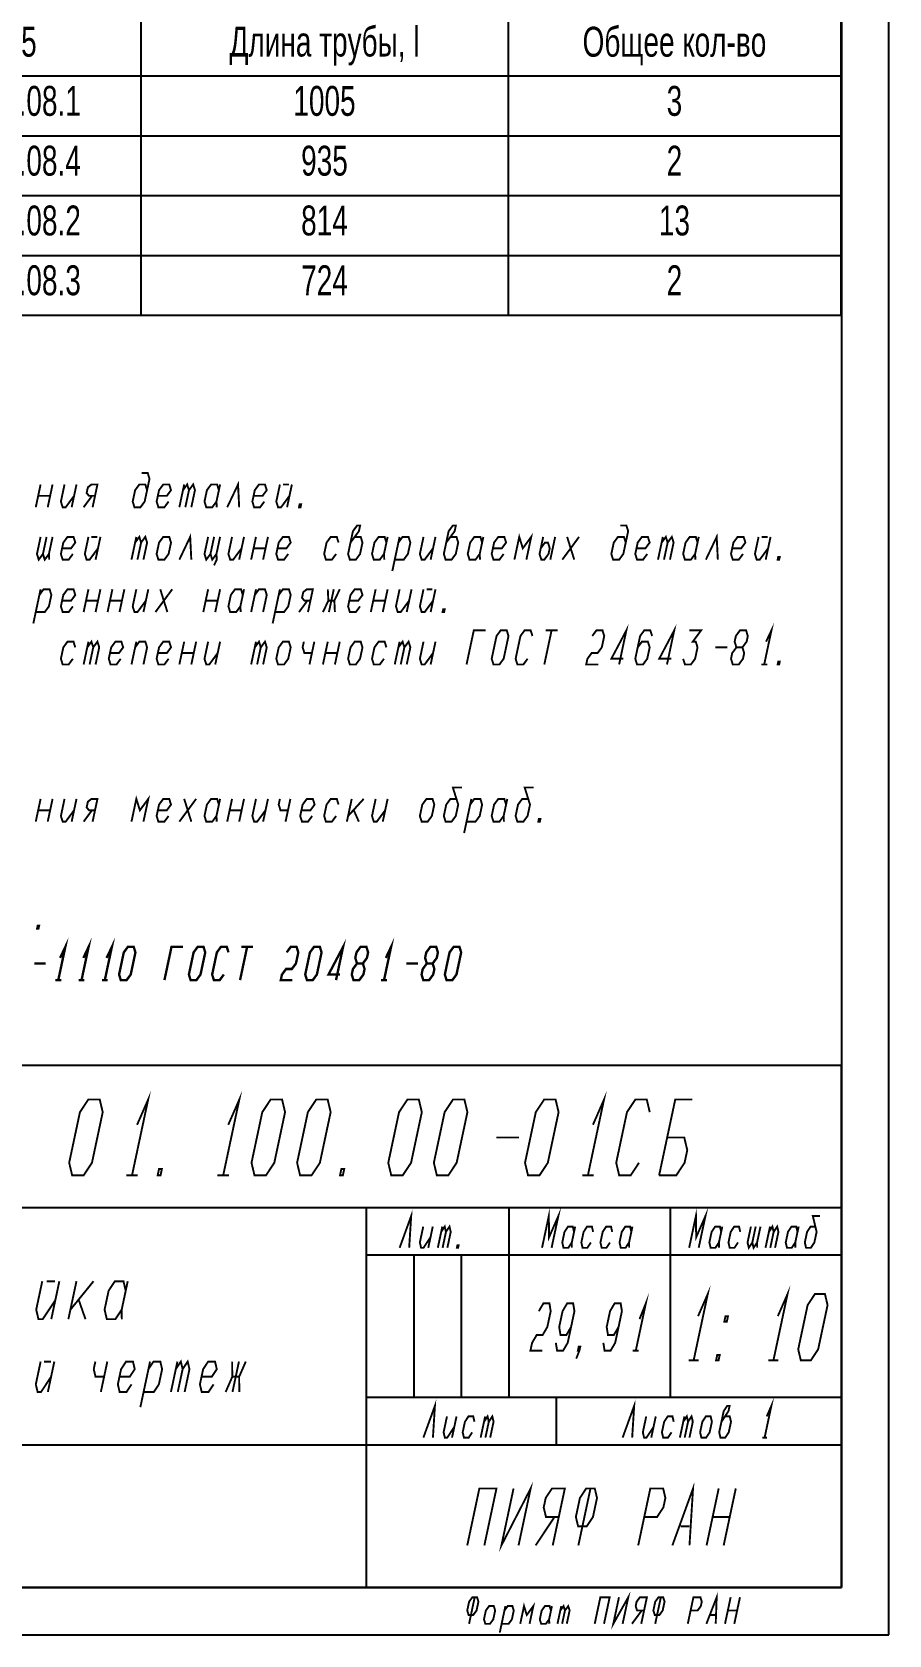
# Model space of a CAD drawing. Header units: millimetres. Extents: x 0 to 297, y 0 to 420.
# Drawn here: x 206.8 to 297, y 0 to 168.9 of the extents above; entities that cross this region are included whole.
import ezdxf

# ---------------------------------------------------------------- set-up
doc = ezdxf.new("R2010")
doc.units = ezdxf.units.MM
doc.header["$LTSCALE"] = 27.377778
doc.layers.get('0').update_dxf_attribs({"linetype": 'CONTINUOUS'})
doc.styles.get("Standard").update_dxf_attribs({"font": 'txt', "width": 0.7})

# ---------------------------------------------------------------- blocks, each defined once
blk = doc.blocks.new('*T19')
at = {"color": 0, "lineweight": -2}
for p, q in [((0, 0), (19.45, 0)), ((0, 0), (0, -7.7)), ((19.45, 0), (56.16, 0)), ((56.16, 0), (94.82, 0)), ((94.82, 0), (129.86, 0)), ((129.86, 0), (129.86, -7.7)), ((0, -7.7), (19.45, -7.7)), ((0, -7.7), (0, -14)), ((19.45, -7.7), (56.16, -7.7)), ((19.45, -7.7), (19.45, -14)), ((56.16, -7.7), (94.82, -7.7)), ((56.16, -7.7), (56.16, -14)), ((94.82, -7.7), (129.86, -7.7)), ((94.82, -7.7), (94.82, -14)), ((129.86, -7.7), (129.86, -14)), ((0, -14), (19.45, -14)), ((0, -14), (0, -20.3)), ((19.45, -14), (56.16, -14)), ((19.45, -14), (19.45, -20.3)), ((56.16, -14), (94.82, -14)), ((56.16, -14), (56.16, -20.3)), ((94.82, -14), (129.86, -14)), ((94.82, -14), (94.82, -20.3)), ((129.86, -14), (129.86, -20.3)), ((0, -20.3), (19.45, -20.3)), ((0, -20.3), (0, -26.6)), ((19.45, -20.3), (56.16, -20.3)), ((19.45, -20.3), (19.45, -26.6)), ((56.16, -20.3), (94.82, -20.3)), ((56.16, -20.3), (56.16, -26.6)), ((94.82, -20.3), (129.86, -20.3)), ((94.82, -20.3), (94.82, -26.6)), ((129.86, -20.3), (129.86, -26.6)), ((0, -26.6), (19.45, -26.6)), ((0, -26.6), (0, -32.9)), ((19.45, -26.6), (56.16, -26.6)), ((19.45, -26.6), (19.45, -32.9)), ((56.16, -26.6), (94.82, -26.6)), ((56.16, -26.6), (56.16, -32.9)), ((94.82, -26.6), (129.86, -26.6)), ((94.82, -26.6), (94.82, -32.9)), ((129.86, -26.6), (129.86, -32.9)), ((0, -32.9), (19.45, -32.9)), ((0, -32.9), (0, -39.2)), ((19.45, -32.9), (56.16, -32.9)), ((19.45, -32.9), (19.45, -39.2)), ((56.16, -32.9), (94.82, -32.9)), ((56.16, -32.9), (56.16, -39.2)), ((94.82, -32.9), (129.86, -32.9)), ((94.82, -32.9), (94.82, -39.2)), ((129.86, -32.9), (129.86, -39.2)), ((0, -39.2), (19.45, -39.2)), ((19.45, -39.2), (56.16, -39.2)), ((56.16, -39.2), (94.82, -39.2)), ((94.82, -39.2), (129.86, -39.2))]:
    blk.add_line(p, q, dxfattribs=at)
at = {"color": 0}
for s, insert, char_height, width, attachment_point in [('Таблица исполнений', (64.93, -3.85), 4.2, 127.7588, 5), ('L, мм', (9.72, -10.85), 3.15, 17.3487, 5), ('Деталь п.5', (37.81, -10.85), 3.15, 34.6151, 5), ('Длина трубы, l', (75.49, -10.85), 3.15, 36.5597, 5), ('Общее кол-во ', (112.34, -10.85), 3.15, 32.9353, 5), ('1035', (9.72, -15.05), 3.15, 17.3487, 2), ('ИБР2.01.100.08.1', (37.81, -15.05), 3.15, 34.6151, 2), ('1005', (75.49, -15.05), 3.15, 36.5597, 2), ('3', (112.34, -15.05), 3.15, 32.9353, 2), ('965', (9.72, -21.35), 3.15, 17.3487, 2), ('ИБР2.01.100.08.4', (37.81, -21.35), 3.15, 34.6151, 2), ('935', (75.49, -21.35), 3.15, 36.5597, 2), ('2', (112.34, -21.35), 3.15, 32.9353, 2), ('844', (9.72, -27.65), 3.15, 17.3487, 2), ('ИБР2.01.100.08.2', (37.81, -27.65), 3.15, 34.6151, 2), ('814', (75.49, -27.65), 3.15, 36.5597, 2), ('13', (112.34, -27.65), 3.15, 32.9353, 2), ('754', (9.72, -33.95), 3.15, 17.3487, 2), ('ИБР2.01.100.08.3', (37.81, -33.95), 3.15, 34.6151, 2), ('724', (75.49, -33.95), 3.15, 36.5597, 2), ('2', (112.34, -33.95), 3.15, 32.9353, 2)]:
    blk.add_mtext(s, dxfattribs=dict(at, insert=insert, char_height=char_height, width=width, attachment_point=attachment_point))

msp = doc.modelspace()

# ---------------------------------------------------------------- linework, layer by layer
at = {"color": 7, "linetype": 'Continuous'}
for p, q in [((297, 0), (297, 420)), ((292, 415), (292, 5)), ((292, 60), (107, 60)), ((292, 5), (292, 60)), ((292, 45), (107, 45)), ((242, 5), (242, 45)), ((257, 25), (257, 45)), ((274, 25), (274, 45)), ((292, 40), (242, 40)), ((247, 25), (247, 40)), ((252, 25), (252, 40)), ((292, 25), (242, 25)), ((262, 20), (262, 25)), ((292, 20), (107, 20)), ((20, 5), (292, 5)), ((292, 5), (107, 5)), ((0, 0), (297, 0))]:
    msp.add_line(p, q, dxfattribs=at)
at = {"color": 2, "linetype": 'Continuous'}
for points, const_width in [([(218.8874609, 120.6067719), (218.7000043, 121.2067697), (218.0700043, 121.2067697), (217.6274609, 120.6067719), (217.3724045, 119.4067687), (217.5598611, 118.8067708), (218.1898611, 118.8067708), (218.6324045, 119.4067687), (219.1425174, 121.8067752), (218.9550608, 122.406773), (218.3250608, 122.406773)], 0.2), ([(227.3248611, 118.8067708), (228.4650043, 121.2067697), (228.5848611, 118.8067708)], 0.2), ([(207.1648611, 118.8067708), (207.6750043, 121.2067697)], 0.2), ([(207.4199175, 120.0067741), (208.6799175, 120.0067741)], 0.2), ([(208.9350043, 121.2067697), (208.4248611, 118.8067708)], 0.2), ([(210.1950043, 121.2067697), (209.8124045, 119.4067687), (209.9998611, 118.8067708), (210.3148611, 118.8067708), (211.1999175, 120.0067741)], 0.2), ([(211.4550043, 121.2067697), (210.9448611, 118.8067708)], 0.2), ([(212.2048611, 118.8067708), (213.0899175, 120.0067741)], 0.2), ([(213.1498611, 118.8067708), (213.6600043, 121.2067697), (213.0300043, 121.2067697), (212.6512326, 120.9067708), (212.5236892, 120.306773), (212.7749175, 120.0067741), (213.4049175, 120.0067741)], 0.2), ([(220.0199175, 120.0067741), (220.9649175, 120.0067741), (221.4074609, 120.6067719), (221.2200043, 121.2067697), (220.5900043, 121.2067697), (220.1474609, 120.6067719), (219.8924045, 119.4067687), (220.0798611, 118.8067708), (220.7098611, 118.8067708), (221.1524045, 119.4067687)], 0.2), ([(222.2848611, 118.8067708), (222.7950043, 121.2067697)], 0.2), ([(222.6674609, 120.6067719), (223.1100043, 121.2067697), (223.2974609, 120.6067719), (222.9148611, 118.8067708)], 0.2), ([(223.2974609, 120.6067719), (223.7400043, 121.2067697), (223.9274609, 120.6067719), (223.5448611, 118.8067708)], 0.2), ([(226.4474609, 120.6067719), (226.2600043, 121.2067697), (225.6300043, 121.2067697), (225.1874609, 120.6067719), (224.9324045, 119.4067687), (225.1198611, 118.8067708), (225.7498611, 118.8067708), (226.1924045, 119.4067687)], 0.2), ([(226.5750043, 121.2067697), (226.1924045, 119.4067687), (226.2223611, 118.8067708)], 0.2), ([(230.0999175, 120.0067741), (231.0449175, 120.0067741), (231.4874609, 120.6067719), (231.3000043, 121.2067697), (230.6700043, 121.2067697), (230.2274609, 120.6067719), (229.9724045, 119.4067687), (230.1598611, 118.8067708), (230.7898611, 118.8067708), (231.2324045, 119.4067687)], 0.2), ([(232.8750043, 121.2067697), (232.4924045, 119.4067687), (232.6798611, 118.8067708), (232.9948611, 118.8067708), (233.8799175, 120.0067741)], 0.2), ([(233.1900043, 121.2067697), (233.8200043, 121.2067697)], 0.2), ([(234.1350043, 121.2067697), (233.6248611, 118.8067708)], 0.2), ([(235.0423611, 118.8067708), (234.8848611, 118.8067708), (234.9486328, 119.1067697), (235.1061328, 119.1067697), (235.0423611, 118.8067708)], 0.2), ([(240.3074609, 115.0861296), (241.1925174, 116.2861328), (241.3200608, 116.8861306), (241.0050608, 116.8861306), (240.5625174, 116.2861328), (240.0524045, 113.8861339), (240.2398611, 113.2861361), (240.8698611, 113.2861361), (241.3124045, 113.8861339), (241.5674609, 115.0861296), (241.3800043, 115.686135), (240.7500043, 115.686135)], 0.2), ([(250.3874609, 115.0861296), (251.2725174, 116.2861328), (251.4000608, 116.8861306), (251.0850608, 116.8861306), (250.6425174, 116.2861328), (250.1324045, 113.8861339), (250.3198611, 113.2861361), (250.9498611, 113.2861361), (251.3924045, 113.8861339), (251.6474609, 115.0861296), (251.4600043, 115.686135), (250.8300043, 115.686135)], 0.2), ([(269.2874609, 115.0861296), (269.1000043, 115.686135), (268.4700043, 115.686135), (268.0274609, 115.0861296), (267.7724045, 113.8861339), (267.9598611, 113.2861361), (268.5898611, 113.2861361), (269.0324045, 113.8861339), (269.5425174, 116.2861328), (269.3550608, 116.8861306), (268.7250608, 116.8861306)], 0.2), ([(207.6750043, 115.686135), (207.2924045, 113.8861339), (207.4798611, 113.2861361), (207.9224045, 113.8861339), (208.1098611, 113.2861361), (208.5524045, 113.8861339), (208.9350043, 115.686135)], 0.2), ([(208.3050043, 115.686135), (207.9224045, 113.8861339)], 0.2), ([(209.9399175, 114.4861317), (210.8849175, 114.4861317), (211.3274609, 115.0861296), (211.1400043, 115.686135), (210.5100043, 115.686135), (210.0674609, 115.0861296), (209.8124045, 113.8861339), (209.9998611, 113.2861361), (210.6298611, 113.2861361), (211.0724045, 113.8861339)], 0.2), ([(212.7150043, 115.686135), (212.3324045, 113.8861339), (212.5198611, 113.2861361), (212.8348611, 113.2861361), (213.7199175, 114.4861317)], 0.2), ([(213.0300043, 115.686135), (213.6600043, 115.686135)], 0.2), ([(213.9750043, 115.686135), (213.4648611, 113.2861361)], 0.2), ([(217.2448611, 113.2861361), (217.7550043, 115.686135)], 0.2), ([(217.6274609, 115.0861296), (218.0700043, 115.686135), (218.2574609, 115.0861296), (217.8748611, 113.2861361)], 0.2), ([(218.2574609, 115.0861296), (218.7000043, 115.686135), (218.8874609, 115.0861296), (218.5048611, 113.2861361)], 0.2), ([(219.8924045, 113.8861339), (220.0798611, 113.2861361), (220.7098611, 113.2861361), (221.1524045, 113.8861339), (221.4074609, 115.0861296), (221.2200043, 115.686135), (220.5900043, 115.686135), (220.1474609, 115.0861296), (219.8924045, 113.8861339)], 0.2), ([(222.2848611, 113.2861361), (223.4250043, 115.686135), (223.5448611, 113.2861361)], 0.2), ([(225.3150043, 115.686135), (224.9324045, 113.8861339), (225.1198611, 113.2861361), (225.5624045, 113.8861339), (225.7498611, 113.2861361), (226.1924045, 113.8861339), (226.5750043, 115.686135)], 0.2), ([(225.9450043, 115.686135), (225.5624045, 113.8861339)], 0.2), ([(227.8350043, 115.686135), (227.4524045, 113.8861339), (227.6398611, 113.2861361), (227.9548611, 113.2861361), (228.8399175, 114.4861317)], 0.2), ([(229.0950043, 115.686135), (228.5848611, 113.2861361)], 0.2), ([(229.8448611, 113.2861361), (230.3550043, 115.686135)], 0.2), ([(231.6150043, 115.686135), (231.1048611, 113.2861361)], 0.2), ([(232.6199175, 114.4861317), (233.5649175, 114.4861317), (234.0074609, 115.0861296), (233.8200043, 115.686135), (233.1900043, 115.686135), (232.7474609, 115.0861296), (232.4924045, 113.8861339), (232.6798611, 113.2861361), (233.3098611, 113.2861361), (233.7524045, 113.8861339)], 0.2), ([(239.0474609, 115.0861296), (238.8600043, 115.686135), (238.2300043, 115.686135), (237.7874609, 115.0861296), (237.5324045, 113.8861339), (237.7198611, 113.2861361), (238.3498611, 113.2861361), (238.7924045, 113.8861339)], 0.2), ([(244.0874609, 115.0861296), (243.9000043, 115.686135), (243.2700043, 115.686135), (242.8274609, 115.0861296), (242.5724045, 113.8861339), (242.7598611, 113.2861361), (243.3898611, 113.2861361), (243.8324045, 113.8861339)], 0.2), ([(244.2150043, 115.686135), (243.8324045, 113.8861339), (243.8623611, 113.2861361)], 0.2), ([(244.7098047, 112.0861328), (245.4750043, 115.686135)], 0.2), ([(244.9648611, 113.2861361), (245.9098611, 113.2861361), (246.3524045, 113.8861339), (246.6074609, 115.0861296), (246.4200043, 115.686135), (245.7900043, 115.686135), (245.3474609, 115.0861296)], 0.2), ([(247.9950043, 115.686135), (247.6124045, 113.8861339), (247.7998611, 113.2861361), (248.1148611, 113.2861361), (248.9999175, 114.4861317)], 0.2), ([(249.2550043, 115.686135), (248.7448611, 113.2861361)], 0.2), ([(254.1674609, 115.0861296), (253.9800043, 115.686135), (253.3500043, 115.686135), (252.9074609, 115.0861296), (252.6524045, 113.8861339), (252.8398611, 113.2861361), (253.4698611, 113.2861361), (253.9124045, 113.8861339)], 0.2), ([(254.2950043, 115.686135), (253.9124045, 113.8861339), (253.9423611, 113.2861361)], 0.2), ([(255.2999175, 114.4861317), (256.2449175, 114.4861317), (256.6874609, 115.0861296), (256.5000043, 115.686135), (255.8700043, 115.686135), (255.4274609, 115.0861296), (255.1724045, 113.8861339), (255.3598611, 113.2861361), (255.9898611, 113.2861361), (256.4324045, 113.8861339)], 0.2), ([(257.5648611, 113.2861361), (258.0750043, 115.686135), (258.4499175, 114.4861317), (259.3350043, 115.686135), (258.8248611, 113.2861361)], 0.2), ([(260.5950043, 115.686135), (260.2124045, 113.8861339), (260.3998611, 113.2861361), (260.7148611, 113.2861361), (261.1574045, 113.8861339), (261.2849175, 114.4861317), (261.0974609, 115.0861296), (260.7824609, 115.0861296), (260.3399175, 114.4861317)], 0.2), ([(261.8550043, 115.686135), (261.3448611, 113.2861361)], 0.2), ([(262.6048611, 113.2861361), (264.3750043, 115.686135)], 0.2), ([(263.1150043, 115.686135), (263.8648611, 113.2861361)], 0.2), ([(270.4199175, 114.4861317), (271.3649175, 114.4861317), (271.8074609, 115.0861296), (271.6200043, 115.686135), (270.9900043, 115.686135), (270.5474609, 115.0861296), (270.2924045, 113.8861339), (270.4798611, 113.2861361), (271.1098611, 113.2861361), (271.5524045, 113.8861339)], 0.2), ([(272.6848611, 113.2861361), (273.1950043, 115.686135)], 0.2), ([(273.0674609, 115.0861296), (273.5100043, 115.686135), (273.6974609, 115.0861296), (273.3148611, 113.2861361)], 0.2), ([(273.6974609, 115.0861296), (274.1400043, 115.686135), (274.3274609, 115.0861296), (273.9448611, 113.2861361)], 0.2), ([(276.8474609, 115.0861296), (276.6600043, 115.686135), (276.0300043, 115.686135), (275.5874609, 115.0861296), (275.3324045, 113.8861339), (275.5198611, 113.2861361), (276.1498611, 113.2861361), (276.5924045, 113.8861339)], 0.2), ([(276.9750043, 115.686135), (276.5924045, 113.8861339), (276.6223611, 113.2861361)], 0.2), ([(277.7248611, 113.2861361), (278.8650043, 115.686135), (278.9848611, 113.2861361)], 0.2), ([(280.4999175, 114.4861317), (281.4449175, 114.4861317), (281.8874609, 115.0861296), (281.7000043, 115.686135), (281.0700043, 115.686135), (280.6274609, 115.0861296), (280.3724045, 113.8861339), (280.5598611, 113.2861361), (281.1898611, 113.2861361), (281.6324045, 113.8861339)], 0.2), ([(283.2750043, 115.686135), (282.8924045, 113.8861339), (283.0798611, 113.2861361), (283.3948611, 113.2861361), (284.2799175, 114.4861317)], 0.2), ([(283.5900043, 115.686135), (284.2200043, 115.686135)], 0.2), ([(284.5350043, 115.686135), (284.0248611, 113.2861361)], 0.2), ([(208.5524045, 113.8861339), (208.5823611, 113.2861361)], 0.2), ([(226.1924045, 113.8861339), (226.2223611, 113.2861361), (225.9373177, 112.6861306)], 0.2), ([(230.0999175, 114.4861317), (231.3599175, 114.4861317)], 0.2), ([(285.4423611, 113.2861361), (285.2848611, 113.2861361), (285.3486328, 113.586135), (285.5061328, 113.586135), (285.4423611, 113.2861361)], 0.2), ([(206.9098047, 106.5654905), (207.6750043, 110.1654926)], 0.2), ([(207.1648611, 107.7654937), (208.1098611, 107.7654937), (208.5524045, 108.3654915), (208.8074609, 109.5654948), (208.6200043, 110.1654926), (207.9900043, 110.1654926), (207.5474609, 109.5654948)], 0.2), ([(209.9399175, 108.965497), (210.8849175, 108.965497), (211.3274609, 109.5654948), (211.1400043, 110.1654926), (210.5100043, 110.1654926), (210.0674609, 109.5654948), (209.8124045, 108.3654915), (209.9998611, 107.7654937), (210.6298611, 107.7654937), (211.0724045, 108.3654915)], 0.2), ([(212.2048611, 107.7654937), (212.7150043, 110.1654926)], 0.2), ([(213.9750043, 110.1654926), (213.4648611, 107.7654937)], 0.2), ([(214.7248611, 107.7654937), (215.2350043, 110.1654926)], 0.2), ([(216.4950043, 110.1654926), (215.9848611, 107.7654937)], 0.2), ([(217.7550043, 110.1654926), (217.3724045, 108.3654915), (217.5598611, 107.7654937), (217.8748611, 107.7654937), (218.7599175, 108.965497)], 0.2), ([(219.0150043, 110.1654926), (218.5048611, 107.7654937)], 0.2), ([(219.7648611, 107.7654937), (221.5350043, 110.1654926)], 0.2), ([(220.2750043, 110.1654926), (221.0248611, 107.7654937)], 0.2), ([(224.8048611, 107.7654937), (225.3150043, 110.1654926)], 0.2), ([(226.5750043, 110.1654926), (226.0648611, 107.7654937)], 0.2), ([(228.9674609, 109.5654948), (228.7800043, 110.1654926), (228.1500043, 110.1654926), (227.7074609, 109.5654948), (227.4524045, 108.3654915), (227.6398611, 107.7654937), (228.2698611, 107.7654937), (228.7124045, 108.3654915)], 0.2), ([(229.0950043, 110.1654926), (228.7124045, 108.3654915), (228.7423611, 107.7654937)], 0.2), ([(229.8448611, 107.7654937), (230.3550043, 110.1654926)], 0.2), ([(230.2274609, 109.5654948), (230.6700043, 110.1654926), (231.3000043, 110.1654926), (231.4874609, 109.5654948), (231.1048611, 107.7654937)], 0.2), ([(232.1098047, 106.5654905), (232.8750043, 110.1654926)], 0.2), ([(232.3648611, 107.7654937), (233.3098611, 107.7654937), (233.7524045, 108.3654915), (234.0074609, 109.5654948), (233.8200043, 110.1654926), (233.1900043, 110.1654926), (232.7474609, 109.5654948)], 0.2), ([(235.8298611, 107.7654937), (236.3400043, 110.1654926), (235.7100043, 110.1654926), (235.3312326, 109.8654937), (235.2036892, 109.2654959), (235.4549175, 108.965497), (236.0849175, 108.965497)], 0.2), ([(237.4048611, 107.7654937), (237.9749175, 108.965497), (237.9150043, 110.1654926)], 0.2), ([(238.5450043, 110.1654926), (238.0348611, 107.7654937)], 0.2), ([(239.1750043, 110.1654926), (238.6049175, 108.965497), (238.6648611, 107.7654937)], 0.2), ([(240.1799175, 108.965497), (241.1249175, 108.965497), (241.5674609, 109.5654948), (241.3800043, 110.1654926), (240.7500043, 110.1654926), (240.3074609, 109.5654948), (240.0524045, 108.3654915), (240.2398611, 107.7654937), (240.8698611, 107.7654937), (241.3124045, 108.3654915)], 0.2), ([(242.4448611, 107.7654937), (242.9550043, 110.1654926)], 0.2), ([(244.2150043, 110.1654926), (243.7048611, 107.7654937)], 0.2), ([(245.4750043, 110.1654926), (245.0924045, 108.3654915), (245.2798611, 107.7654937), (245.5948611, 107.7654937), (246.4799175, 108.965497)], 0.2), ([(246.7350043, 110.1654926), (246.2248611, 107.7654937)], 0.2), ([(247.9950043, 110.1654926), (247.6124045, 108.3654915), (247.7998611, 107.7654937), (248.1148611, 107.7654937), (248.9999175, 108.965497)], 0.2), ([(248.3100043, 110.1654926), (248.9400043, 110.1654926)], 0.2), ([(249.2550043, 110.1654926), (248.7448611, 107.7654937)], 0.2), ([(212.4599175, 108.965497), (213.7199175, 108.965497)], 0.2), ([(214.9799175, 108.965497), (216.2399175, 108.965497)], 0.2), ([(225.0599175, 108.965497), (226.3199175, 108.965497)], 0.2), ([(234.8848611, 107.7654937), (235.7699175, 108.965497)], 0.2), ([(237.9749175, 108.965497), (238.6049175, 108.965497)], 0.2), ([(242.6999175, 108.965497), (243.9599175, 108.965497)], 0.2), ([(250.1623611, 107.7654937), (250.0048611, 107.7654937), (250.0686328, 108.0654926), (250.2261328, 108.0654926), (250.1623611, 107.7654937)], 0.2), ([(268.5898611, 102.2448513), (269.3550608, 105.8448535), (267.7724045, 102.8448568), (269.0324045, 102.8448568)], 0.2), ([(273.6298611, 102.2448513), (274.3950608, 105.8448535), (272.8124045, 102.8448568), (274.0724045, 102.8448568)], 0.2), ([(284.0625043, 104.6448579), (284.6325608, 105.8448535), (283.8673611, 102.2448513)], 0.2), ([(211.3274609, 104.0448524), (211.1400043, 104.6448579), (210.5100043, 104.6448579), (210.0674609, 104.0448524), (209.8124045, 102.8448568), (209.9998611, 102.2448513), (210.6298611, 102.2448513), (211.0724045, 102.8448568)], 0.2), ([(212.2048611, 102.2448513), (212.7150043, 104.6448579)], 0.2), ([(212.5874609, 104.0448524), (213.0300043, 104.6448579), (213.2174609, 104.0448524), (212.8348611, 102.2448513)], 0.2), ([(213.2174609, 104.0448524), (213.6600043, 104.6448579), (213.8474609, 104.0448524), (213.4648611, 102.2448513)], 0.2), ([(214.9799175, 103.4448546), (215.9249175, 103.4448546), (216.3674609, 104.0448524), (216.1800043, 104.6448579), (215.5500043, 104.6448579), (215.1074609, 104.0448524), (214.8524045, 102.8448568), (215.0398611, 102.2448513), (215.6698611, 102.2448513), (216.1124045, 102.8448568)], 0.2), ([(217.2448611, 102.2448513), (217.7550043, 104.6448579)], 0.2), ([(217.6274609, 104.0448524), (218.0700043, 104.6448579), (218.7000043, 104.6448579), (218.8874609, 104.0448524), (218.5048611, 102.2448513)], 0.2), ([(220.0199175, 103.4448546), (220.9649175, 103.4448546), (221.4074609, 104.0448524), (221.2200043, 104.6448579), (220.5900043, 104.6448579), (220.1474609, 104.0448524), (219.8924045, 102.8448568), (220.0798611, 102.2448513), (220.7098611, 102.2448513), (221.1524045, 102.8448568)], 0.2), ([(222.2848611, 102.2448513), (222.7950043, 104.6448579)], 0.2), ([(224.0550043, 104.6448579), (223.5448611, 102.2448513)], 0.2), ([(225.3150043, 104.6448579), (224.9324045, 102.8448568), (225.1198611, 102.2448513), (225.4348611, 102.2448513), (226.3199175, 103.4448546)], 0.2), ([(226.5750043, 104.6448579), (226.0648611, 102.2448513)], 0.2), ([(229.8448611, 102.2448513), (230.3550043, 104.6448579)], 0.2), ([(230.2274609, 104.0448524), (230.6700043, 104.6448579), (230.8574609, 104.0448524), (230.4748611, 102.2448513)], 0.2), ([(230.8574609, 104.0448524), (231.3000043, 104.6448579), (231.4874609, 104.0448524), (231.1048611, 102.2448513)], 0.2), ([(232.4924045, 102.8448568), (232.6798611, 102.2448513), (233.3098611, 102.2448513), (233.7524045, 102.8448568), (234.0074609, 104.0448524), (233.8200043, 104.6448579), (233.1900043, 104.6448579), (232.7474609, 104.0448524), (232.4924045, 102.8448568)], 0.2), ([(235.3950043, 104.6448579), (235.2674609, 104.0448524), (235.4549175, 103.4448546), (236.2424175, 103.4448546)], 0.2), ([(236.4975043, 104.6448579), (235.9873611, 102.2448513)], 0.2), ([(237.4048611, 102.2448513), (237.9150043, 104.6448579)], 0.2), ([(239.1750043, 104.6448579), (238.6648611, 102.2448513)], 0.2), ([(240.0524045, 102.8448568), (240.2398611, 102.2448513), (240.8698611, 102.2448513), (241.3124045, 102.8448568), (241.5674609, 104.0448524), (241.3800043, 104.6448579), (240.7500043, 104.6448579), (240.3074609, 104.0448524), (240.0524045, 102.8448568)], 0.2), ([(244.0874609, 104.0448524), (243.9000043, 104.6448579), (243.2700043, 104.6448579), (242.8274609, 104.0448524), (242.5724045, 102.8448568), (242.7598611, 102.2448513), (243.3898611, 102.2448513), (243.8324045, 102.8448568)], 0.2), ([(244.9648611, 102.2448513), (245.4750043, 104.6448579)], 0.2), ([(245.3474609, 104.0448524), (245.7900043, 104.6448579), (245.9774609, 104.0448524), (245.5948611, 102.2448513)], 0.2), ([(245.9774609, 104.0448524), (246.4200043, 104.6448579), (246.6074609, 104.0448524), (246.2248611, 102.2448513)], 0.2), ([(247.9950043, 104.6448579), (247.6124045, 102.8448568), (247.7998611, 102.2448513), (248.1148611, 102.2448513), (248.9999175, 103.4448546)], 0.2), ([(249.2550043, 104.6448579), (248.7448611, 102.2448513)], 0.2), ([(252.5248611, 102.2448513), (253.2900608, 105.8448535), (254.5500608, 105.8448535)], 0.2), ([(255.3598611, 102.2448513), (255.1724045, 102.8448568), (255.6825174, 105.2448557), (256.1250608, 105.8448535), (256.7550608, 105.8448535), (256.9425174, 105.2448557), (256.4324045, 102.8448568), (255.9898611, 102.2448513), (255.3598611, 102.2448513)], 0.2), ([(259.4625174, 105.2448557), (259.2750608, 105.8448535), (258.6450608, 105.8448535), (258.2025174, 105.2448557), (257.6924045, 102.8448568), (257.8798611, 102.2448513), (258.5098611, 102.2448513), (258.9524045, 102.8448568)], 0.2), ([(261.4800608, 105.8448535), (260.7148611, 102.2448513)], 0.2), ([(260.8500608, 105.8448535), (262.1100608, 105.8448535)], 0.2), ([(265.7625174, 105.2448557), (266.2050608, 105.8448535), (266.8350608, 105.8448535), (267.0225174, 105.2448557), (266.7674609, 104.0448524), (266.3249175, 103.4448546), (265.6949175, 103.4448546), (265.2524045, 102.8448568), (265.1248611, 102.2448513), (266.3848611, 102.2448513)], 0.2), ([(272.0625174, 105.2448557), (271.8750608, 105.8448535), (271.2450608, 105.8448535), (270.8025174, 105.2448557), (270.2924045, 102.8448568), (270.4798611, 102.2448513), (271.1098611, 102.2448513), (271.5524045, 102.8448568), (271.8074609, 104.0448524), (271.6200043, 104.6448579), (270.9900043, 104.6448579), (270.5474609, 104.0448524)], 0.2), ([(275.9700608, 105.8448535), (277.2300608, 105.8448535), (276.3450043, 104.6448579), (276.6600043, 104.6448579), (276.8474609, 104.0448524), (276.5924045, 102.8448568), (276.1498611, 102.2448513), (275.5198611, 102.2448513), (275.3324045, 102.8448568)], 0.2), ([(281.5724609, 104.0448524), (282.0150043, 104.6448579), (282.1425174, 105.2448557), (281.9550608, 105.8448535), (281.3250608, 105.8448535), (280.8825174, 105.2448557), (280.7550043, 104.6448579), (280.9424609, 104.0448524)], 0.2), ([(222.5399175, 103.4448546), (223.7999175, 103.4448546)], 0.2), ([(237.6599175, 103.4448546), (238.9199175, 103.4448546)], 0.2), ([(278.7374609, 104.0448524), (279.9974609, 104.0448524)], 0.2), ([(280.5598611, 102.2448513), (281.1898611, 102.2448513), (281.6324045, 102.8448568), (281.7599175, 103.4448546), (281.5724609, 104.0448524), (280.9424609, 104.0448524), (280.4999175, 103.4448546), (280.3724045, 102.8448568), (280.5598611, 102.2448513)], 0.2), ([(283.5523611, 102.2448513), (284.1823611, 102.2448513)], 0.2), ([(285.4423611, 102.2448513), (285.2848611, 102.2448513), (285.3486328, 102.5448579), (285.5061328, 102.5448579), (285.4423611, 102.2448513)], 0.2), ([(207.1648611, 85.6829395), (207.6750043, 88.0829384)], 0.2), ([(208.9350043, 88.0829384), (208.4248611, 85.6829395)], 0.2), ([(210.1950043, 88.0829384), (209.8124045, 86.2829373), (209.9998611, 85.6829395), (210.3148611, 85.6829395), (211.1999175, 86.8829351)], 0.2), ([(211.4550043, 88.0829384), (210.9448611, 85.6829395)], 0.2), ([(213.1498611, 85.6829395), (213.6600043, 88.0829384), (213.0300043, 88.0829384), (212.6512326, 87.7829395), (212.5236892, 87.182934), (212.7749175, 86.8829351), (213.4049175, 86.8829351)], 0.2), ([(217.2448611, 85.6829395), (217.7550043, 88.0829384), (218.1299175, 86.8829351), (219.0150043, 88.0829384), (218.5048611, 85.6829395)], 0.2), ([(220.0199175, 86.8829351), (220.9649175, 86.8829351), (221.4074609, 87.4829329), (221.2200043, 88.0829384), (220.5900043, 88.0829384), (220.1474609, 87.4829329), (219.8924045, 86.2829373), (220.0798611, 85.6829395), (220.7098611, 85.6829395), (221.1524045, 86.2829373)], 0.2), ([(222.2848611, 85.6829395), (224.0550043, 88.0829384)], 0.2), ([(222.7950043, 88.0829384), (223.5448611, 85.6829395)], 0.2), ([(226.4474609, 87.4829329), (226.2600043, 88.0829384), (225.6300043, 88.0829384), (225.1874609, 87.4829329), (224.9324045, 86.2829373), (225.1198611, 85.6829395), (225.7498611, 85.6829395), (226.1924045, 86.2829373)], 0.2), ([(226.5750043, 88.0829384), (226.1924045, 86.2829373), (226.2223611, 85.6829395)], 0.2), ([(227.3248611, 85.6829395), (227.8350043, 88.0829384)], 0.2), ([(229.0950043, 88.0829384), (228.5848611, 85.6829395)], 0.2), ([(230.3550043, 88.0829384), (229.9724045, 86.2829373), (230.1598611, 85.6829395), (230.4748611, 85.6829395), (231.3599175, 86.8829351)], 0.2), ([(231.6150043, 88.0829384), (231.1048611, 85.6829395)], 0.2), ([(232.8750043, 88.0829384), (232.7474609, 87.4829329), (232.9349175, 86.8829351), (233.7224175, 86.8829351)], 0.2), ([(233.9775043, 88.0829384), (233.4673611, 85.6829395)], 0.2), ([(235.1399175, 86.8829351), (236.0849175, 86.8829351), (236.5274609, 87.4829329), (236.3400043, 88.0829384), (235.7100043, 88.0829384), (235.2674609, 87.4829329), (235.0124045, 86.2829373), (235.1998611, 85.6829395), (235.8298611, 85.6829395), (236.2724045, 86.2829373)], 0.2), ([(239.0474609, 87.4829329), (238.8600043, 88.0829384), (238.2300043, 88.0829384), (237.7874609, 87.4829329), (237.5324045, 86.2829373), (237.7198611, 85.6829395), (238.3498611, 85.6829395), (238.7924045, 86.2829373)], 0.2), ([(240.4350043, 88.0829384), (239.9248611, 85.6829395)], 0.2), ([(240.0524045, 86.2829373), (241.6950043, 88.0829384)], 0.2), ([(242.9550043, 88.0829384), (242.5724045, 86.2829373), (242.7598611, 85.6829395), (243.0748611, 85.6829395), (243.9599175, 86.8829351)], 0.2), ([(244.2150043, 88.0829384), (243.7048611, 85.6829395)], 0.2), ([(247.6124045, 86.2829373), (247.7998611, 85.6829395), (248.4298611, 85.6829395), (248.8724045, 86.2829373), (249.1274609, 87.4829329), (248.9400043, 88.0829384), (248.3100043, 88.0829384), (247.8674609, 87.4829329), (247.6124045, 86.2829373)], 0.2), ([(251.4600043, 88.0829384), (250.8300043, 88.0829384), (250.3874609, 87.4829329), (250.1324045, 86.2829373), (250.3198611, 85.6829395), (250.9498611, 85.6829395), (251.3924045, 86.2829373), (251.6474609, 87.4829329), (251.0850608, 89.282934), (252.0300608, 89.282934)], 0.2), ([(252.2698047, 84.4829362), (253.0350043, 88.0829384)], 0.2), ([(252.5248611, 85.6829395), (253.4698611, 85.6829395), (253.9124045, 86.2829373), (254.1674609, 87.4829329), (253.9800043, 88.0829384), (253.3500043, 88.0829384), (252.9074609, 87.4829329)], 0.2), ([(256.6874609, 87.4829329), (256.5000043, 88.0829384), (255.8700043, 88.0829384), (255.4274609, 87.4829329), (255.1724045, 86.2829373), (255.3598611, 85.6829395), (255.9898611, 85.6829395), (256.4324045, 86.2829373)], 0.2), ([(256.8150043, 88.0829384), (256.4324045, 86.2829373), (256.4623611, 85.6829395)], 0.2), ([(259.0200043, 88.0829384), (258.3900043, 88.0829384), (257.9474609, 87.4829329), (257.6924045, 86.2829373), (257.8798611, 85.6829395), (258.5098611, 85.6829395), (258.9524045, 86.2829373), (259.2074609, 87.4829329), (258.6450608, 89.282934), (259.5900608, 89.282934)], 0.2), ([(207.4199175, 86.8829351), (208.6799175, 86.8829351)], 0.2), ([(212.2048611, 85.6829395), (213.0899175, 86.8829351)], 0.2), ([(227.5799175, 86.8829351), (228.8399175, 86.8829351)], 0.2), ([(240.6524175, 86.8829351), (241.1848611, 85.6829395)], 0.2), ([(260.2423611, 85.6829395), (260.0848611, 85.6829395), (260.1486328, 85.9829384), (260.3061328, 85.9829384), (260.2423611, 85.6829395)], 0.2), ([(207.4585461, 74.4190914), (207.3010461, 74.4190914), (207.3648178, 74.7190903), (207.5223178, 74.7190903), (207.4585461, 74.4190914)], 0.2), ([(209.7269291, 71.3265943), (210.2811399, 72.4932709), (209.5372062, 68.9932602)], 0.25), ([(212.1769077, 71.3265943), (212.731157, 72.4932709), (211.9871848, 68.9932602)], 0.25), ([(214.6269248, 71.3265943), (215.1811356, 72.4932709), (214.4372019, 68.9932602)], 0.25), ([(216.1215598, 68.9932602), (215.9392966, 69.5765985), (216.4352909, 71.9099326), (216.865532, 72.4932709), (217.4780362, 72.4932709), (217.660261, 71.9099326), (217.1643052, 69.5765985), (216.7340641, 68.9932602), (216.1215598, 68.9932602)], 0.25), ([(220.7153226, 68.9932602), (221.4592563, 72.4932709), (222.6842649, 72.4932709)], 0.25), ([(223.4715726, 68.9932602), (223.2893094, 69.5765985), (223.7852652, 71.9099326), (224.2155063, 72.4932709), (224.8280106, 72.4932709), (225.0102738, 71.9099326), (224.514318, 69.5765985), (224.0840769, 68.9932602), (223.4715726, 68.9932602)], 0.25), ([(227.4602909, 71.9099326), (227.2780277, 72.4932709), (226.6655234, 72.4932709), (226.2352823, 71.9099326), (225.7393265, 69.5765985), (225.9215897, 68.9932602), (226.5340555, 68.9932602), (226.9642966, 69.5765985)], 0.25), ([(229.4217734, 72.4932709), (228.6778397, 68.9932602)], 0.25), ([(228.8092692, 72.4932709), (230.0342777, 72.4932709)], 0.25), ([(233.5852952, 71.9099326), (234.0155362, 72.4932709), (234.6280021, 72.4932709), (234.8102652, 71.9099326), (234.5622873, 70.7432559), (234.1320463, 70.1599369), (233.519542, 70.1599369), (233.0893009, 69.5765985), (232.9653312, 68.9932602), (234.1903397, 68.9932602)], 0.25), ([(235.7215812, 68.9932602), (235.539318, 69.5765985), (236.0352738, 71.9099326), (236.4655149, 72.4932709), (237.0780192, 72.4932709), (237.2602823, 71.9099326), (236.7643265, 69.5765985), (236.3340854, 68.9932602), (235.7215812, 68.9932602)], 0.25), ([(238.7840641, 68.9932602), (239.5280362, 72.4932709), (237.9892966, 69.5765985), (239.2143052, 69.5765985)], 0.25), ([(241.6060288, 70.7432559), (242.0362699, 71.3265943), (242.1602781, 71.9099326), (241.9780149, 72.4932709), (241.3655106, 72.4932709), (240.9352695, 71.9099326), (240.8112998, 71.3265943), (240.993563, 70.7432559)], 0.25), ([(244.0268992, 71.3265943), (244.5811484, 72.4932709), (243.8372147, 68.9932602)], 0.25), ([(248.9560416, 70.7432559), (249.3862827, 71.3265943), (249.5102909, 71.9099326), (249.3280277, 72.4932709), (248.7155234, 72.4932709), (248.2852823, 71.9099326), (248.1612742, 71.3265943), (248.3435373, 70.7432559)], 0.25), ([(250.4215683, 68.9932602), (250.2393052, 69.5765985), (250.735261, 71.9099326), (251.1655021, 72.4932709), (251.7780063, 72.4932709), (251.9602695, 71.9099326), (251.4643137, 69.5765985), (251.0340726, 68.9932602), (250.4215683, 68.9932602)], 0.25), ([(206.9997873, 70.7432559), (208.2247959, 70.7432559)], 0.25), ([(240.6215769, 68.9932602), (241.2340812, 68.9932602), (241.6643223, 69.5765985), (241.788292, 70.1599369), (241.6060288, 70.7432559), (240.993563, 70.7432559), (240.5633219, 70.1599369), (240.4393137, 69.5765985), (240.6215769, 68.9932602)], 0.25), ([(246.1997916, 70.7432559), (247.4248002, 70.7432559)], 0.25), ([(247.9715897, 68.9932602), (248.5840555, 68.9932602), (249.0142966, 69.5765985), (249.1383048, 70.1599369), (248.9560416, 70.7432559), (248.3435373, 70.7432559), (247.9132963, 70.1599369), (247.7893265, 69.5765985), (247.9715897, 68.9932602)], 0.25), ([(209.2309348, 68.9932602), (209.8434391, 68.9932602)], 0.25), ([(211.6809519, 68.9932602), (212.2934562, 68.9932602)], 0.25), ([(214.1309305, 68.9932602), (214.7434348, 68.9932602)], 0.25), ([(243.5309433, 68.9932602), (244.1434476, 68.9932602)], 0.25), ([(211.0000043, 48.4106359), (210.6833941, 49.7439703), (211.8170356, 55.0773041), (212.7004514, 56.4106386), (213.900447, 56.4106386), (214.2170573, 55.0773041), (213.0834158, 49.7439703), (212.2, 48.4106359), (211.0000043, 48.4106359)], 0.2), ([(217.8336328, 53.7439697), (219.0004514, 56.4106386), (217.3000043, 48.4106359)], 0.2), ([(227.4336285, 53.7439697), (228.600447, 56.4106386), (226.9, 48.4106359)], 0.2), ([(230.1999957, 48.4106359), (229.8834158, 49.7439703), (231.0170573, 55.0773041), (231.9004427, 56.4106386), (233.1004384, 56.4106386), (233.4170486, 55.0773041), (232.2834071, 49.7439703), (231.3999913, 48.4106359), (230.1999957, 48.4106359)], 0.2), ([(235.0000087, 48.4106359), (234.6833984, 49.7439703), (235.8170399, 55.0773041), (236.7004557, 56.4106386), (237.9004514, 56.4106386), (238.2170312, 55.0773041), (237.0834201, 49.7439703), (236.2000043, 48.4106359), (235.0000087, 48.4106359)], 0.2), ([(244.6000043, 48.4106359), (244.2833941, 49.7439703), (245.4170356, 55.0773041), (246.3004514, 56.4106386), (247.500447, 56.4106386), (247.8170573, 55.0773041), (246.6834158, 49.7439703), (245.8, 48.4106359), (244.6000043, 48.4106359)], 0.2), ([(249.399987, 48.4106359), (249.0834071, 49.7439703), (250.2170486, 55.0773041), (251.1004644, 56.4106386), (252.3004601, 56.4106386), (252.6170399, 55.0773041), (251.4833984, 49.7439703), (250.600013, 48.4106359), (249.399987, 48.4106359)], 0.2), ([(259.000013, 48.4106359), (258.6834028, 49.7439703), (259.8170443, 55.0773041), (260.7004601, 56.4106386), (261.9004557, 56.4106386), (262.2170356, 55.0773041), (261.0833941, 49.7439703), (260.2000087, 48.4106359), (259.000013, 48.4106359)], 0.2), ([(265.8336415, 53.7439697), (267.0004601, 56.4106386), (265.300013, 48.4106359)], 0.2), ([(271.8170313, 55.0773041), (271.5004514, 56.4106386), (270.3004557, 56.4106386), (269.4170399, 55.0773041), (268.2833984, 49.7439703), (268.6000087, 48.4106359), (269.8000043, 48.4106359), (270.6834201, 49.7439703)], 0.2), ([(272.8000087, 48.4106359), (274.5004557, 56.4106386), (276.3004644, 56.4106386)], 0.2), ([(255.6502214, 52.4106391), (258.0502127, 52.4106391)], 0.2), ([(272.8000087, 48.4106359), (274.599987, 48.4106359), (275.4834028, 49.7439703), (275.7668056, 51.0773047), (275.4502257, 52.4106391), (273.650217, 52.4106391)], 0.2), ([(220.3000087, 48.4106359), (219.999987, 48.4106359), (220.1417187, 49.0773031), (220.4417101, 49.0773031), (220.3000087, 48.4106359)], 0.2), ([(239.5, 48.4106359), (239.2000087, 48.4106359), (239.3417101, 49.0773031), (239.6417014, 49.0773031), (239.5, 48.4106359)], 0.2), ([(216.6999913, 48.4106359), (217.899987, 48.4106359)], 0.2), ([(226.299987, 48.4106359), (227.500013, 48.4106359)], 0.2), ([(264.7, 48.4106359), (265.8999957, 48.4106359)], 0.2), ([(245.479987, 40.7875781), (246.694566, 44.1375787), (246.4849913, 40.7875781)], 0.2), ([(260.4749957, 40.7875781), (261.1870573, 44.1375787), (261.2148568, 41.9042475), (262.1920616, 44.1375787), (261.48, 40.7875781)], 0.2), ([(275.964987, 40.7875781), (276.677079, 44.1375787), (276.7048481, 41.9042475), (277.682053, 44.1375787), (276.9699913, 40.7875781)], 0.2), ([(289.2534722, 43.0209131), (288.7509549, 43.0209131), (288.3810243, 42.4625803), (288.1436806, 41.3459147), (288.276237, 40.7875781), (288.7787543, 40.7875781), (289.1486849, 41.3459147), (289.3860286, 42.4625803), (288.988329, 44.1375787), (289.7420747, 44.1375787)], 0.2), ([(247.9647135, 43.0209131), (247.6086675, 41.3459147), (247.7412543, 40.7875781), (247.992513, 40.7875781), (248.7323438, 41.9042475)], 0.2), ([(248.9697179, 43.0209131), (248.495, 40.7875781)], 0.2), ([(249.5000043, 40.7875781), (249.9747222, 43.0209131)], 0.2), ([(249.85602, 42.4625803), (250.2259505, 43.0209131), (250.3585373, 42.4625803), (250.0024913, 40.7875781)], 0.2), ([(250.3585373, 42.4625803), (250.7284679, 43.0209131), (250.8610243, 42.4625803), (250.5050087, 40.7875781)], 0.2), ([(263.8460243, 42.4625803), (263.7134679, 43.0209131), (263.2109505, 43.0209131), (262.84102, 42.4625803), (262.6036762, 41.3459147), (262.736263, 40.7875781), (263.23875, 40.7875781), (263.6086806, 41.3459147)], 0.2), ([(263.9646962, 43.0209131), (263.6086806, 41.3459147), (263.615638, 40.7875781)], 0.2), ([(265.856033, 42.4625803), (265.7234462, 43.0209131), (265.2209592, 43.0209131), (264.8510286, 42.4625803), (264.6136849, 41.3459147), (264.7462413, 40.7875781), (265.2487587, 40.7875781), (265.6186892, 41.3459147)], 0.2), ([(267.8660417, 42.4625803), (267.7334549, 43.0209131), (267.2309679, 43.0209131), (266.8610373, 42.4625803), (266.6236632, 41.3459147), (266.75625, 40.7875781), (267.258737, 40.7875781), (267.6286675, 41.3459147)], 0.2), ([(269.87602, 42.4625803), (269.7434635, 43.0209131), (269.2409462, 43.0209131), (268.871046, 42.4625803), (268.6336719, 41.3459147), (268.7662587, 40.7875781), (269.2687457, 40.7875781), (269.6386762, 41.3459147)], 0.2), ([(269.9947222, 43.0209131), (269.6386762, 41.3459147), (269.6456337, 40.7875781)], 0.2), ([(279.336046, 42.4625803), (279.2034592, 43.0209131), (278.7009722, 43.0209131), (278.3310417, 42.4625803), (278.0936675, 41.3459147), (278.2262543, 40.7875781), (278.7287413, 40.7875781), (279.0986719, 41.3459147)], 0.2), ([(279.4547179, 43.0209131), (279.0986719, 41.3459147), (279.1056293, 40.7875781)], 0.2), ([(281.3460243, 42.4625803), (281.2134679, 43.0209131), (280.7109505, 43.0209131), (280.34102, 42.4625803), (280.1036762, 41.3459147), (280.236263, 40.7875781), (280.73875, 40.7875781), (281.1086806, 41.3459147)], 0.2), ([(282.4697005, 43.0209131), (282.1136849, 41.3459147), (282.2462413, 40.7875781), (282.6161719, 41.3459147), (282.7487587, 40.7875781), (283.1186892, 41.3459147), (283.4747049, 43.0209131)], 0.2), ([(282.9722179, 43.0209131), (282.6161719, 41.3459147)], 0.2), ([(284.0049913, 40.7875781), (284.4797092, 43.0209131)], 0.2), ([(284.3610373, 42.4625803), (284.7309679, 43.0209131), (284.8635243, 42.4625803), (284.5075087, 40.7875781)], 0.2), ([(284.8635243, 42.4625803), (285.2334549, 43.0209131), (285.3660417, 42.4625803), (285.0099957, 40.7875781)], 0.2), ([(287.37602, 42.4625803), (287.2434635, 43.0209131), (286.7409462, 43.0209131), (286.371046, 42.4625803), (286.1336719, 41.3459147), (286.2662587, 40.7875781), (286.7687457, 40.7875781), (287.1386762, 41.3459147)], 0.2), ([(287.4947222, 43.0209131), (287.1386762, 41.3459147), (287.1456337, 40.7875781)], 0.2), ([(251.635612, 40.7875781), (251.510013, 40.7875781), (251.569349, 41.0667464), (251.6949783, 41.0667464), (251.635612, 40.7875781)], 0.2), ([(283.1186892, 41.3459147), (283.1256163, 40.7875781)], 0.2), ([(207.850217, 37.2667551), (207.2125608, 34.2667546), (207.4499957, 33.2667556), (207.900013, 33.2667556), (209.2251215, 35.2667573)], 0.2), ([(208.3002344, 37.2667551), (209.2002387, 37.2667551)], 0.2), ([(209.6502257, 37.2667551), (208.799987, 33.2667556)], 0.2), ([(211.4502344, 37.2667551), (210.5999957, 33.2667556)], 0.2), ([(210.8125477, 34.2667546), (213.2502127, 37.2667551)], 0.2), ([(216.637678, 36.2667562), (216.4002127, 37.2667551), (215.5002387, 37.2667551), (214.8376693, 36.2667562), (214.4125651, 34.2667546), (214.65, 33.2667556), (215.5500043, 33.2667556), (216.2125434, 34.2667546)], 0.2), ([(216.85023, 37.2667551), (216.2125434, 34.2667546), (216.225, 33.2667556)], 0.2), ([(270.7397786, 33.2774805), (271.4065408, 34.9441504), (270.34375, 29.9441482)], 0.2), ([(276.9044271, 33.5884738), (277.9253819, 35.9218072), (276.437487, 28.9218072)], 0.2), ([(285.3044271, 33.5884738), (286.3253819, 35.9218072), (284.837487, 28.9218072)], 0.2), ([(287.724987, 28.9218072), (287.4479948, 30.0884738), (288.4399045, 34.7551405), (289.2128819, 35.9218072), (290.2628819, 35.9218072), (290.5399045, 34.7551405), (289.5479948, 30.0884738), (288.774987, 28.9218072), (287.724987, 28.9218072)], 0.2), ([(211.7001259, 35.2667573), (212.4000043, 33.2667556)], 0.2), ([(260.1356597, 34.1108154), (260.6252951, 34.9441504), (261.2502821, 34.9441504), (261.3856641, 34.1108154), (261.0313802, 32.4441493), (260.5417752, 31.6108143), (259.9167578, 31.6108143), (259.4271224, 30.7774813), (259.2499957, 29.9441482), (260.5, 29.9441482)], 0.2), ([(261.9271311, 30.7774813), (262.062513, 29.9441482), (262.6875, 29.9441482), (263.1771354, 30.7774813), (263.8856424, 34.1108154), (263.7502908, 34.9441504), (263.1252734, 34.9441504), (262.635638, 34.1108154), (262.2813845, 32.4441493), (262.4167665, 31.6108143), (263.0417535, 31.6108143), (263.5313889, 32.4441493)], 0.2), ([(266.9271181, 30.7774813), (267.0625, 29.9441482), (267.687487, 29.9441482), (268.1771224, 30.7774813), (268.8856597, 34.1108154), (268.7502778, 34.9441504), (268.1252908, 34.9441504), (267.6356554, 34.1108154), (267.2814019, 32.4441493), (267.4167535, 31.6108143), (268.0417708, 31.6108143), (268.5314062, 32.4441493)], 0.2), ([(279.9304384, 33.0051405), (279.6679384, 33.0051405), (279.7919271, 33.5884738), (280.0544271, 33.5884738), (279.9304384, 33.0051405)], 0.2), ([(264.406237, 29.9441482), (264.250013, 29.9441482), (264.3385764, 30.3608157), (264.4948003, 30.3608157), (264.406237, 29.9441482), (264.0728559, 29.1108152)], 0.2), ([(207.6801693, 28.7992008), (207.1700564, 26.3992019), (207.3600043, 25.5992017), (207.72, 25.5992017), (208.7800868, 27.1992003)], 0.2), ([(208.0401953, 28.7992008), (208.7601866, 28.7992008)], 0.2), ([(209.1201823, 28.7992008), (208.4399913, 25.5992017)], 0.2), ([(213.440191, 28.7992008), (213.2701432, 27.9992006), (213.4600911, 27.1992003), (214.3600955, 27.1992003)], 0.2), ([(214.700191, 28.7992008), (214.02, 25.5992017)], 0.2), ([(215.9800911, 27.1992003), (217.0600781, 27.1992003), (217.5901215, 27.9992006), (217.4001736, 28.7992008), (216.6801823, 28.7992008), (216.1501389, 27.9992006), (215.8100434, 26.3992019), (215.9999913, 25.5992017), (216.720013, 25.5992017), (217.2500564, 26.3992019)], 0.2), ([(218.1798958, 23.9992011), (219.2001823, 28.7992008)], 0.2), ([(218.5199913, 25.5992017), (219.6000087, 25.5992017), (220.1300521, 26.3992019), (220.4701476, 27.9992006), (220.2801693, 28.7992008), (219.560178, 28.7992008), (219.0301345, 27.9992006)], 0.2), ([(221.399987, 25.5992017), (222.080178, 28.7992008)], 0.2), ([(221.9101302, 27.9992006), (222.4401736, 28.7992008), (222.6301215, 27.9992006), (222.1200087, 25.5992017)], 0.2), ([(222.6301215, 27.9992006), (223.1601953, 28.7992008), (223.3501432, 27.9992006), (222.84, 25.5992017)], 0.2), ([(224.6200781, 27.1992003), (225.7000955, 27.1992003), (226.2301389, 27.9992006), (226.040191, 28.7992008), (225.3201693, 28.7992008), (224.7901259, 27.9992006), (224.4500304, 26.3992019), (224.6400087, 25.5992017), (225.36, 25.5992017), (225.8900434, 26.3992019)], 0.2), ([(227.1600087, 25.5992017), (227.8600998, 27.1992003), (227.8401693, 28.7992008)], 0.2), ([(228.560191, 28.7992008), (227.88, 25.5992017)], 0.2), ([(229.2801823, 28.7992008), (228.5800911, 27.1992003), (228.5999913, 25.5992017)], 0.2), ([(270.0312413, 29.9441482), (270.6562587, 29.9441482)], 0.2), ([(275.912487, 28.9218072), (276.962487, 28.9218072)], 0.2), ([(279.062487, 28.9218072), (278.799987, 28.9218072), (278.9240061, 29.5051405), (279.1865061, 29.5051405), (279.062487, 28.9218072)], 0.2), ([(284.312487, 28.9218072), (285.362487, 28.9218072)], 0.2), ([(227.8600998, 27.1992003), (228.5800911, 27.1992003)], 0.2), ([(247.9799957, 20.7875789), (249.1945747, 24.1375795), (248.985, 20.7875789)], 0.2), ([(268.9600043, 20.7875789), (270.174553, 24.1375795), (269.9650087, 20.7875789)], 0.2), ([(279.366033, 22.4625792), (280.1058941, 23.5792467), (280.224566, 24.1375795), (279.9733073, 24.1375795), (279.6033767, 23.5792467), (279.1286892, 21.3459136), (279.2612457, 20.7875789), (279.763763, 20.7875789), (280.1336632, 21.3459136), (280.3710373, 22.4625792), (280.2384505, 23.020912), (279.7359635, 23.020912)], 0.2), ([(284.1328385, 23.020912), (284.621441, 24.1375795), (283.9093793, 20.7875789)], 0.2), ([(250.4647222, 23.020912), (250.1086762, 21.3459136), (250.241263, 20.7875789), (250.4924913, 20.7875789), (251.2323524, 21.9042464)], 0.2), ([(251.4696962, 23.020912), (250.9950087, 20.7875789)], 0.2), ([(253.361033, 22.4625792), (253.2284462, 23.020912), (252.7259592, 23.020912), (252.3560286, 22.4625792), (252.1186849, 21.3459136), (252.2512413, 20.7875789), (252.7537587, 20.7875789), (253.1236892, 21.3459136)], 0.2), ([(254.0099913, 20.7875789), (254.4847092, 23.020912)], 0.2), ([(254.3660373, 22.4625792), (254.7359679, 23.020912), (254.8685243, 22.4625792), (254.5125087, 20.7875789)], 0.2), ([(254.8685243, 22.4625792), (255.2384549, 23.020912), (255.3710417, 22.4625792), (255.0149957, 20.7875789)], 0.2), ([(271.4447005, 23.020912), (271.0886849, 21.3459136), (271.2212413, 20.7875789), (271.4725, 20.7875789), (272.2123611, 21.9042464)], 0.2), ([(272.4497049, 23.020912), (271.974987, 20.7875789)], 0.2), ([(274.3410417, 22.4625792), (274.2084549, 23.020912), (273.7059679, 23.020912), (273.3360373, 22.4625792), (273.0986632, 21.3459136), (273.23125, 20.7875789), (273.733737, 20.7875789), (274.1036675, 21.3459136)], 0.2), ([(274.99, 20.7875789), (275.4647179, 23.020912)], 0.2), ([(275.346046, 22.4625792), (275.7159462, 23.020912), (275.848533, 22.4625792), (275.492487, 20.7875789)], 0.2), ([(275.848533, 22.4625792), (276.2184635, 23.020912), (276.35102, 22.4625792), (275.9950043, 20.7875789)], 0.2), ([(277.1186806, 21.3459136), (277.251237, 20.7875789), (277.7537543, 20.7875789), (278.1236849, 21.3459136), (278.3610286, 22.4625792), (278.2284722, 23.020912), (277.7259549, 23.020912), (277.3560243, 22.4625792), (277.1186806, 21.3459136)], 0.2), ([(283.6581207, 20.7875789), (284.160638, 20.7875789)], 0.2), ([(252.5999957, 9.4329785), (253.8753385, 15.4329787), (255.6753472, 15.4329787), (254.4000043, 9.4329785)], 0.2), ([(257.4753255, 15.4329787), (256.200013, 9.4329785), (259.2753342, 15.4329787), (257.9999913, 9.4329785)], 0.2), ([(261.6000087, 9.4329785), (262.8753516, 15.4329787), (261.5253299, 15.4329787), (260.8627908, 14.4329778), (260.6502387, 13.432978), (260.8876736, 12.4329781), (262.2376649, 12.4329781)], 0.2), ([(265.5753342, 15.4329787), (265.1253472, 15.4329787), (264.4627778, 14.4329778), (264.0376736, 12.4329781), (264.2751085, 11.4329782), (265.1751128, 11.4329782), (265.8376823, 12.4329781), (266.2627865, 14.4329778), (266.0253516, 15.4329787), (265.5753342, 15.4329787), (264.2999913, 9.4329785)], 0.2), ([(270.5999913, 9.4329785), (271.8753342, 15.4329787), (273.2253255, 15.4329787), (273.4627908, 14.4329778), (273.2502387, 13.432978), (272.5876693, 12.4329781), (271.237678, 12.4329781)], 0.2), ([(274.2000087, 9.4329785), (276.3753255, 15.4329787), (275.999987, 9.4329785)], 0.2), ([(277.7999957, 9.4329785), (279.0753385, 15.4329787)], 0.2), ([(280.8753472, 15.4329787), (279.6000043, 9.4329785)], 0.2), ([(259.8, 9.4329785), (261.787678, 12.4329781)], 0.2), ([(278.4376823, 12.4329781), (280.2376606, 12.4329781)], 0.2), ([(275.0750998, 11.4329782), (275.9751042, 11.4329782)], 0.2), ([(253.3851562, 3.9724663), (253.1401562, 3.9724663), (252.7959592, 3.5057996), (252.5975651, 2.5724663), (252.7433984, 2.1057996), (253.2333984, 2.1057996), (253.5775651, 2.5724663), (253.7759592, 3.5057996), (253.6301562, 3.9724663), (253.3851562, 3.9724663), (252.7900043, 1.1724662)], 0.2), ([(258.1800043, 1.1724662), (258.5767622, 3.039133), (258.8683984, 2.1057996), (259.5567622, 3.039133), (259.1600043, 1.1724662)], 0.2), ([(266.0200043, 1.1724662), (266.6151562, 3.9724663), (267.5951563, 3.9724663), (267.0000043, 1.1724662)], 0.2), ([(268.5751563, 3.9724663), (267.9800043, 1.1724662), (269.5551562, 3.9724663), (268.9600043, 1.1724662)], 0.2), ([(270.9200043, 1.1724662), (271.5151563, 3.9724663), (270.7801563, 3.9724663), (270.4359592, 3.5057996), (270.3367622, 3.039133), (270.4825651, 2.5724663), (271.2175651, 2.5724663)], 0.2), ([(272.9851562, 3.9724663), (272.7401562, 3.9724663), (272.3959592, 3.5057996), (272.1975651, 2.5724663), (272.3433984, 2.1057996), (272.8333984, 2.1057996), (273.1775651, 2.5724663), (273.3759592, 3.5057996), (273.2301562, 3.9724663), (272.9851562, 3.9724663), (272.3900043, 1.1724662)], 0.2), ([(275.8200043, 1.1724662), (276.4151562, 3.9724663), (277.1501563, 3.9724663), (277.2959592, 3.5057996), (277.1967622, 3.039133), (276.8525651, 2.5724663), (276.1175651, 2.5724663)], 0.2), ([(277.7800043, 1.1724662), (278.8651562, 3.9724663), (278.7600043, 1.1724662)], 0.2), ([(279.7400043, 1.1724662), (280.3351563, 3.9724663)], 0.2), ([(281.3151562, 3.9724663), (280.7200043, 1.1724662)], 0.2), ([(254.3592014, 1.6391328), (254.5050043, 1.1724662), (254.9950043, 1.1724662), (255.3392014, 1.6391328), (255.5375651, 2.5724663), (255.3917622, 3.039133), (254.9017622, 3.039133), (254.5575651, 2.5724663), (254.3592014, 1.6391328)], 0.2), ([(256.0216102, 0.2391329), (256.6167622, 3.039133)], 0.2), ([(256.2200043, 1.1724662), (256.9550043, 1.1724662), (257.2992014, 1.6391328), (257.4975651, 2.5724663), (257.3517622, 3.039133), (256.8617622, 3.039133), (256.5175651, 2.5724663)], 0.2), ([(261.4175651, 2.5724663), (261.2717622, 3.039133), (260.7817622, 3.039133), (260.4375651, 2.5724663), (260.2392014, 1.6391328), (260.3850043, 1.1724662), (260.8750043, 1.1724662), (261.2192014, 1.6391328)], 0.2), ([(261.5167622, 3.039133), (261.2192014, 1.6391328), (261.2425043, 1.1724662)], 0.2), ([(262.1000043, 1.1724662), (262.4967622, 3.039133)], 0.2), ([(262.3975651, 2.5724663), (262.7417622, 3.039133), (262.8875651, 2.5724663), (262.5900043, 1.1724662)], 0.2), ([(262.8875651, 2.5724663), (263.2317622, 3.039133), (263.3775651, 2.5724663), (263.0800043, 1.1724662)], 0.2), ([(269.9400043, 1.1724662), (270.9725651, 2.5724663)], 0.2), ([(278.2233984, 2.1057996), (278.7133984, 2.1057996)], 0.2), ([(280.0375651, 2.5724663), (281.0175651, 2.5724663)], 0.2)]:
    msp.add_lwpolyline(points, dxfattribs=dict(at, const_width=const_width))

# ---------------------------------------------------------------- block references
msp.add_blockref('*T19', (162.0766696, 178.2467551))

doc.saveas('drawing.dxf')
